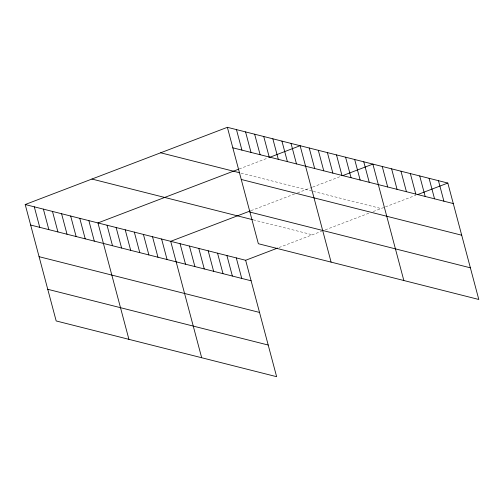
<?xml version="1.0" encoding="UTF-8"?>
<svg xmlns="http://www.w3.org/2000/svg" width="504" height="504" viewBox="0 0 504 504"><rect width="100%" height="100%" fill="white"/><g stroke="black" fill="none" stroke-linecap="round" stroke-linejoin="round"><path stroke-width="0.38" stroke-dasharray="2.52 1.89" d="M239.205 168.972L266.761 158.445M251.017 210.641L294.695 193.958M297.562 192.868L311.957 187.368M312.682 187.091L340.962 176.287M279.008 247.533L321.678 231.235M325.256 229.868L369.652 212.915M373.231 211.548L384.735 207.15M385.459 206.873L415.913 195.243M240.981 173.105L312.637 191.224M313.362 191.407L381.106 208.536M253.273 219.851L312.367 234.795"/><path stroke-width="0.76" d="M25.2 204.529L245.65 260.278L276.627 376.69L56.177 320.947L25.2 204.529L227.373 127.31L447.823 183.053L478.8 299.471L258.35 243.722L227.373 127.31M238.48 169.249L97.952 222.926L128.923 339.343M268.941 157.613L300.119 145.706L331.096 262.118M250.305 210.918L170.698 241.322L201.676 357.739M342.411 175.732L372.872 164.102L403.849 280.514M245.65 260.278L277.559 248.088M417.369 194.689L447.823 183.053M232.829 147.817L453.279 203.559M160.656 152.794L239.469 172.721M241.252 179.468L461.702 235.211M249.927 212.077L470.377 267.819M91.917 179.046L252.548 219.668M30.656 225.036L251.112 280.785M39.079 256.687L259.529 312.43M47.754 289.296L268.21 345.045M438.455 180.684L443.911 201.191M429.087 178.315L434.543 198.822M419.719 175.946L425.174 196.453M410.344 173.578L415.806 194.084M400.976 171.209L406.432 191.715M391.608 168.84L397.064 189.347M382.24 166.471L387.696 186.978M363.775 161.803L369.23 182.309M354.684 159.503L360.139 180.01M345.587 157.204L351.049 177.71M336.496 154.904L341.951 175.411M327.405 152.605L332.861 173.111M318.308 150.305L323.763 170.812M309.217 148.006L314.672 168.512M291.029 143.407L296.484 163.913M281.931 141.107L287.387 161.614M272.84 138.808L278.296 159.314M263.743 136.508L269.205 157.015M254.652 134.209L260.108 154.715M245.561 131.909L251.017 152.416M236.464 129.61L241.92 150.116M236.282 257.903L241.737 278.416M226.913 255.534L232.369 276.047M217.545 253.166L223.001 273.672M208.177 250.797L213.633 271.303M198.809 248.428L204.265 268.934M189.435 246.059L194.897 266.566M180.067 243.69L185.522 264.197M161.608 239.022L167.063 259.529M152.51 236.722L157.966 257.229M143.419 234.423L148.875 254.929M134.322 232.124L139.778 252.63M125.231 229.824L130.687 250.331M116.134 227.524L121.596 248.031M107.043 225.225L112.499 245.732M88.855 220.626L94.311 241.132M79.764 218.327L85.22 238.833M70.667 216.027L76.123 236.534M61.576 213.727L67.032 234.234M52.479 211.428L57.935 231.934M43.388 209.129L48.844 229.635M34.291 206.829L39.753 227.336"/></g></svg>
